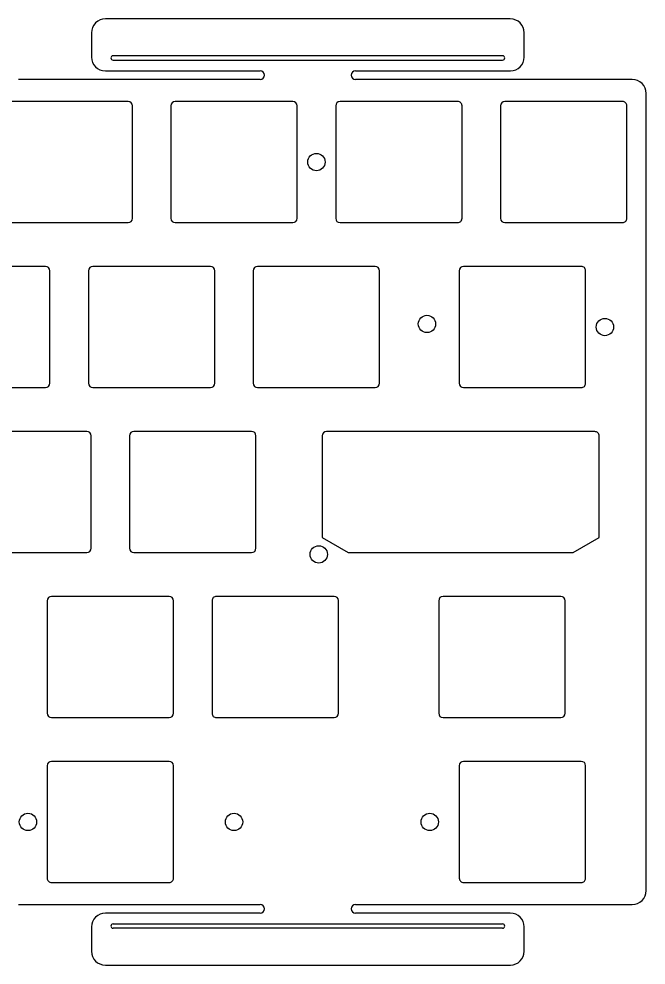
# Model space of a CAD drawing. Header units: millimetres. Extents: x -10 to 276, y -93 to 17.
# Drawn here: x 203.7 to 276.2, y -92.7 to 16.5 of the extents above; entities that cross this region are included whole.
import ezdxf

# ---------------------------------------------------------------- set-up
doc = ezdxf.new("R2010")
doc.units = ezdxf.units.MM
doc.layers.get('0').update_dxf_attribs({"linetype": 'CONTINUOUS'})
doc.layers.add('BLACK', color=7, linetype='CONTINUOUS')
doc.layers.add('Edge.Cuts', color=53, linetype='CONTINUOUS')

msp = doc.modelspace()

# ---------------------------------------------------------------- linework, layer by layer
for points in [[(240.35, 6.5), (240.35, -6.5, 0.4142123908), (240.85, -7), (254.45, -7, 0.4142135624), (254.95, -6.5), (254.95, 6.5, 0.4142135624), (254.45, 7), (240.85, 7, 0.4142123908)], [(259.4, 6.5), (259.4, -6.5, 0.4142123908), (259.9, -7), (273.5, -7, 0.4142135624), (274, -6.5), (274, 6.5, 0.4142135624), (273.5, 7), (259.9, 7, 0.4142123908)], [(254.6375, -12.55), (254.6375, -25.55, 0.4142123908), (255.1375, -26.05), (268.7375, -26.05, 0.4142135624), (269.2375, -25.55), (269.2375, -12.55, 0.4142135624), (268.7375, -12.05), (255.1375, -12.05, 0.4142123908)], [(238.79375, -31.625), (238.79375, -43.343), (241.79375, -45.075), (267.79375, -45.075), (270.79375, -43.343), (270.79375, -31.625, 0.4142135624), (270.29375, -31.125), (239.29375, -31.125, 0.4142123908)]]:
    msp.add_lwpolyline(points, format="xyb", close=True)
for centre in [(238.125, 0), (271.4625, -19.05), (238.39375, -45.3)]:
    msp.add_circle(centre, 1)
at = {"layer": 'BLACK', "linetype": 'Continuous'}
for p, q in [((260.5299, 16.525), (213.729918, 16.525)), ((212.129918, 14.925), (212.129918, 12.117411)), ((262.129918, 12.125), (262.129918, 14.925)), ((259.6299, 12.275), (214.6299, 12.275)), ((214.6299, 11.775), (259.6299, 11.775)), ((213.7299, 10.525), (231.6299, 10.525)), ((242.6299, 10.525), (260.537275, 10.525)), ((231.6299, 9.525), (203.690975, 9.525)), ((274.625, 9.525), (242.6299, 9.525)), ((276.225, -84.125), (276.225, 7.925)), ((216.35, 7), (202.75, 7)), ((235.4, 7), (221.8, 7)), ((216.85, -6.5), (216.85, 6.5)), ((221.3, 6.5), (221.3, -6.5)), ((235.9, -6.5), (235.9, 6.5)), ((202.75, -7), (216.35, -7)), ((221.8, -7), (235.4, -7)), ((206.825, -12.05), (193.225, -12.05)), ((207.325, -25.55), (207.325, -12.55)), ((211.775, -12.55), (211.775, -25.55)), ((225.875, -12.05), (212.275, -12.05)), ((226.375, -25.55), (226.375, -12.55)), ((230.825, -12.55), (230.825, -25.55)), ((244.925, -12.05), (231.325, -12.05)), ((245.425, -25.55), (245.425, -12.55)), ((193.225, -26.05), (206.825, -26.05)), ((212.275, -26.05), (225.875, -26.05)), ((231.325, -26.05), (244.925, -26.05)), ((211.5875, -31.1), (197.9875, -31.1)), ((212.0875, -44.6), (212.0875, -31.6)), ((216.5375, -31.6), (216.5375, -44.6)), ((230.6375, -31.1), (217.0375, -31.1)), ((231.1375, -44.6), (231.1375, -31.6)), ((197.9875, -45.1), (211.5875, -45.1)), ((217.0375, -45.1), (230.6375, -45.1)), ((221.1125, -50.15), (207.5125, -50.15)), ((240.162412, -50.152051), (226.5625, -50.152051)), ((266.353712, -50.152003), (252.753712, -50.152003)), ((207.0125, -50.65), (207.0125, -63.65)), ((221.6125, -63.65), (221.6125, -50.65)), ((226.0625, -50.652003), (226.0625, -63.652051)), ((240.6625, -63.651903), (240.6625, -50.644041)), ((252.253712, -50.652003), (252.253712, -63.652003)), ((266.853712, -63.652003), (266.853712, -50.652003)), ((207.5125, -64.15), (221.1125, -64.15)), ((226.562512, -64.152051), (240.168657, -64.152051)), ((252.753712, -64.152003), (266.353712, -64.152003)), ((203.690975, -85.725), (231.6299, -85.725)), ((242.6299, -85.725), (274.625, -85.725)), ((231.6299, -86.725), (213.729918, -86.725)), ((260.5299, -86.725), (242.6299, -86.725)), ((212.129918, -88.325), (212.129918, -91.132375)), ((214.6299, -87.975), (259.6299, -87.975)), ((259.6299, -88.475), (214.6299, -88.475)), ((262.129918, -91.125), (262.129918, -88.325)), ((213.7299, -92.725), (260.537489, -92.725))]:
    msp.add_line(p, q, dxfattribs=at)
at = {"layer": 'BLACK'}
msp.add_circle((250.9012, -18.7), 1, dxfattribs=at)
for centre, radius, start, end in [((213.7299, 14.925), 1.599982, 89.99935542, 180), ((260.5299, 14.925), 1.6, 0, 90), ((213.7299, 12.125), 1.6, 180.27176206, 270), ((214.6299, 12.025), 0.25, 90, 270), ((259.6299, 12.025), 0.25, 270, 90), ((260.5299, 12.125), 1.600018, 270.26409586, 0), ((231.6299, 10.025), 0.5, 270, 90), ((242.6299, 10.025), 0.5, 90, 270), ((274.625, 7.925), 1.6, 0, 90), ((216.35, 6.5), 0.5, 0, 90), ((221.8, 6.5), 0.5, 90, 180), ((235.4, 6.5), 0.5, 0, 90), ((216.35, -6.5), 0.5, 270, 0), ((221.8, -6.5), 0.5, 180, 270), ((235.4, -6.5), 0.5, 270, 0), ((206.825, -12.55), 0.5, 0, 90), ((212.275, -12.55), 0.5, 90, 180), ((225.875, -12.55), 0.5, 0, 90), ((231.325, -12.55), 0.5, 90, 180), ((244.925, -12.55), 0.5, 0, 90), ((206.825, -25.55), 0.5, 270, 0), ((212.275, -25.55), 0.5, 180, 270), ((225.875, -25.55), 0.5, 270, 0), ((231.325, -25.55), 0.5, 180, 270), ((244.925, -25.55), 0.5, 270, 0), ((211.5875, -31.6), 0.5, 0, 90), ((217.0375, -31.6), 0.5, 90, 180), ((230.6375, -31.6), 0.5, 0, 90), ((211.5875, -44.6), 0.5, 270, 0), ((217.0375, -44.6), 0.5, 180, 270), ((230.6375, -44.6), 0.5, 270, 0), ((207.5125, -50.65), 0.5, 90, 180), ((221.1125, -50.65), 0.5, 0, 90), ((226.562412, -50.652003), 0.499912, 89.98991497, 180), ((240.162412, -50.652203), 0.500152, 0.9350487, 90), ((252.753712, -50.652003), 0.5, 90, 180), ((266.353712, -50.652003), 0.5, 0, 90), ((207.5125, -63.65), 0.5, 180, 270), ((221.1125, -63.65), 0.5, 270, 0), ((226.562512, -63.652103), 0.499948, 179.99404138, 270), ((240.162312, -63.651903), 0.500188, 270.7268293, 0), ((252.753712, -63.652003), 0.5, 180, 270), ((266.353712, -63.652003), 0.5, 270, 0), ((274.625, -84.125), 1.6, 270, 0), ((231.6299, -86.225), 0.5, 270, 90), ((242.6299, -86.225), 0.5, 90, 270), ((213.7299, -88.325), 1.599982, 89.99935542, 180), ((260.5299, -88.325), 1.6, 0, 90), ((214.6299, -88.225), 0.25, 90, 270), ((259.6299, -88.225), 0.25, 270, 90), ((213.7299, -91.125), 1.6, 180.26409883, 270), ((260.5299, -91.125), 1.600018, 270.27175901, 0)]:
    msp.add_arc(centre, radius, start, end, dxfattribs=at)
at = {"layer": 'Edge.Cuts', "linetype": 'CONTINUOUS'}
for p, q in [((207.0125, -69.7), (207.0125, -82.7)), ((221.1125, -69.2), (207.5125, -69.2)), ((221.6125, -82.7), (221.6125, -69.7)), ((254.6375, -69.7), (254.6375, -82.7)), ((268.7375, -69.2), (255.1375, -69.2)), ((269.2375, -82.7), (269.2375, -69.7)), ((207.5125, -83.2), (221.1125, -83.2)), ((255.1375, -83.2), (268.7375, -83.2))]:
    msp.add_line(p, q, dxfattribs=at)
at = {"layer": 'Edge.Cuts'}
for centre in [(204.7875, -76.2), (228.6, -76.2), (251.221875, -76.2)]:
    msp.add_circle(centre, 1, dxfattribs=at)
for centre, radius, start, end in [((207.512522, -69.700041), 0.500022, 90.00252081, 179.99530195), ((221.112522, -69.700041), 0.500041, 0.00469846, 90.00252081), ((255.137522, -69.700041), 0.500022, 90.00252081, 179.99530195), ((268.737522, -69.700041), 0.500041, 0.00469846, 90.00252081), ((207.512522, -82.700041), 0.499959, -180.00469805, -90.00252122), ((221.112522, -82.700041), 0.499978, -90.00252122, 0.00469846), ((255.137522, -82.700041), 0.499959, -180.00469805, -90.00252122), ((268.737522, -82.700041), 0.499978, -90.00252122, 0.00469846)]:
    msp.add_arc(centre, radius, start, end, dxfattribs=at)

doc.saveas('drawing.dxf')
